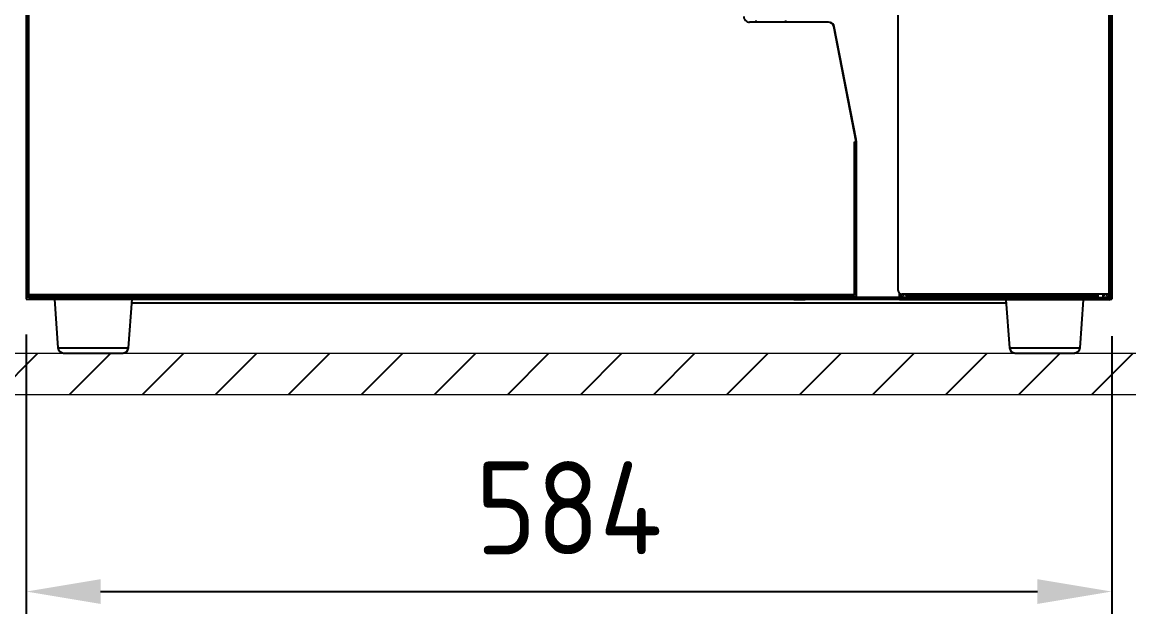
# Model space of a CAD drawing. Header units: millimetres. Extents: x 0 to 4395, y 0 to 3090.
# Drawn here: x 1964 to 2560, y 703 to 1021 of the extents above; entities that cross this region are included whole.
import ezdxf

# ---------------------------------------------------------------- set-up
doc = ezdxf.new("R2010")
doc.units = ezdxf.units.MM
doc.header["$LTSCALE"] = 10
doc.header["$PDSIZE"] = -1
doc.linetypes.add('HIDDEN', pattern=[1.905, 1.27, -0.635])
doc.layers.add('D', color=102, linetype='Continuous')
doc.layers.add('H', color=2, linetype='HIDDEN')
doc.layers.add('S', color=4, linetype='Continuous', lineweight=15)
doc.styles.add('STU25', font='isocp2.shx')
doc.dimstyles.new('STU25', dxfattribs={"dimscale": 20, "dimtxt": 2.5, "dimasz": 2, "dimexe": 0.6, "dimexo": 1, "dimgap": 1, "dimtad": 1, "dimdsep": 46, "dimtxsty": 'STU25', "dimcen": 2, "dimazin": 2, "dimtfac": 1, "dimtmove": 0, "dimatfit": 3, "dimfxl": 0, "dimtolj": 1, "dimtzin": 0, "dimarcsym": 0})

# ---------------------------------------------------------------- blocks, each defined once
blk = doc.blocks.new('*D6')
at = {"layer": 'D', "color": 0, "lineweight": -2}
for p, q in [((1966.34, 853.33), (1966.34, 703.01)), ((2550.34, 852.32), (2550.34, 703.01)), ((2006.34, 715.01), (2510.34, 715.01))]:
    blk.add_line(p, q, dxfattribs=at)
at = {"layer": 'D', "color": 0}
for points in [[(2006.34, 721.68), (2006.34, 708.35), (1966.34, 715.01)], [(2510.34, 708.35), (2510.34, 721.68), (2550.34, 715.01)]]:
    blk.add_solid(points, dxfattribs=at)
at = {"layer": 'Defpoints', "color": 0}
for p in [(1966.34, 873.33), (2550.34, 872.32), (2550.34, 715.01)]:
    blk.add_point(p, dxfattribs=at)
at = {"layer": 'D', "color": 0, "insert": (2258.34, 760.01), "char_height": 50, "attachment_point": 5, "style": 'STU25'}
blk.add_mtext('\\A1;584', dxfattribs=at)
blk = doc.blocks.new('*D7')
at = {"layer": 'D', "color": 0, "lineweight": -2}
for p, q in [((2570.34, 1323.32), (2785.89, 1323.32)), ((2773.89, 883.32), (2773.89, 1283.32)), ((2670.34, 843.32), (2785.89, 843.32))]:
    blk.add_line(p, q, dxfattribs=at)
at = {"layer": 'D', "color": 0}
for points in [[(2780.56, 1283.32), (2767.22, 1283.32), (2773.89, 1323.32)], [(2767.22, 883.32), (2780.56, 883.32), (2773.89, 843.32)]]:
    blk.add_solid(points, dxfattribs=at)
at = {"layer": 'Defpoints', "color": 0}
for p in [(2550.34, 1323.32), (2773.89, 1323.32), (2650.34, 843.32)]:
    blk.add_point(p, dxfattribs=at)
at = {"layer": 'D', "color": 0, "insert": (2728.89, 1083.32), "char_height": 50, "attachment_point": 5, "rotation": 90, "style": 'STU25'}
blk.add_mtext('\\A1;480', dxfattribs=at)

msp = doc.modelspace()

# ---------------------------------------------------------------- hatches: boundary and pattern name
at = {"layer": 'H', "ltscale": 5}
h = msp.add_hatch(dxfattribs=at)
h.set_pattern_fill('ANSI31', color=256, scale=222.222222, style=0)
h.set_pattern_definition([(45, (193648.706, 13660.715), (-19.641855, 19.641855), [])])
h.paths.add_polyline_path([(1744.041, 821.098), (1744.041, 1445.54), (2672.563, 1445.54), (2672.563, 821.098)])
h.paths.add_polyline_path([(1766.263, 1423.32), (1766.263, 843.32), (2650.341, 843.32), (2650.341, 1423.32)], flags=16)

# ---------------------------------------------------------------- linework, layer by layer
at = {"color": 7, "linetype": 'Continuous', "lineweight": 25}
for p, q in [((1966.341, 1322.22), (1966.341, 873.33)), ((2550.341, 873.33), (2550.341, 1322.22)), ((1966.425, 1320.312), (1966.425, 874.832)), ((1967.433, 1320.312), (1967.433, 874.832)), ((2550.345, 873.32), (2550.345, 1307.27)), ((2550.347, 1308.32), (2550.347, 873.32)), ((2549.903, 875.02), (2549.903, 1084.12)), ((2549.941, 1084.12), (2549.941, 873.12)), ((2435.417, 877.02), (2435.417, 1064.52)), ((2435.432, 877.02), (2435.432, 1064.52)), ((2397.922, 1021.322), (2355.422, 1021.322)), ((2358.925, 1022.272), (2358.925, 1021.322)), ((2374.925, 1021.322), (2374.925, 1022.272)), ((2397.924, 1021.322), (2397.922, 1021.322)), ((2400.869, 1018.895), (2400.867, 1018.895)), ((2412.922, 956.876), (2400.867, 1018.895)), ((2412.924, 956.876), (2400.869, 1018.895)), ((2400.897, 1018.847), (2412.892, 957.137)), ((2401.04, 1018.847), (2400.897, 1018.847)), ((2412.836, 958.162), (2401.04, 1018.847)), ((2411.912, 874.832), (2411.912, 956.876)), ((2411.912, 956.876), (2412.922, 956.876)), ((2413.035, 957.137), (2412.836, 958.162)), ((2412.923, 956.876), (2412.892, 957.137)), ((2413.035, 957.137), (2412.892, 957.137)), ((2412.924, 956.876), (2412.922, 956.876)), ((2412.924, 956.876), (2412.924, 956.876)), ((2412.924, 956.805), (2412.924, 956.876)), ((2412.924, 874.832), (2412.924, 956.805)), ((2413.067, 956.805), (2412.924, 956.805)), ((2413.067, 955.761), (2413.067, 956.805)), ((2413.067, 874.832), (2413.067, 955.761)), ((2550.345, 934.582), (2550.345, 940.059)), ((2435.417, 877.02), (2435.432, 877.02)), ((2435.941, 875.67), (2435.941, 873.12)), ((1968.078, 873.33), (1966.341, 873.33)), ((1966.341, 873.32), (1966.341, 872.32)), ((1968.078, 873.32), (1966.341, 873.32)), ((1966.341, 872.32), (1968.078, 872.32)), ((1966.345, 873.32), (1966.345, 873.33)), ((1966.423, 874.832), (1967.433, 874.832)), ((1966.425, 873.822), (2412.924, 873.822)), ((1967.433, 874.832), (2411.912, 874.832)), ((1968.078, 873.33), (1968.078, 872.32)), ((1968.078, 872.32), (2436.141, 872.32)), ((1981.422, 872.32), (1983.388, 846.096)), ((2021.305, 846.096), (2023.272, 872.32)), ((2023.122, 870.32), (2493.572, 870.32)), ((2379.347, 872.32), (2379.347, 872.12)), ((2379.347, 872.12), (2382.347, 872.12)), ((2382.347, 872.12), (2385.347, 872.12)), ((2385.347, 872.12), (2385.347, 872.32)), ((2412.922, 874.832), (2411.912, 874.832)), ((2412.924, 874.832), (2412.922, 874.832)), ((2412.924, 874.832), (2412.924, 874.832)), ((2412.924, 874.832), (2413.067, 874.832)), ((2412.924, 874.822), (2412.924, 873.822)), ((2413.067, 874.822), (2412.924, 874.822)), ((2413.067, 873.822), (2412.924, 873.822)), ((2413.067, 873.822), (2413.067, 874.822)), ((2436.941, 873.12), (2435.941, 873.12)), ((2437.112, 873.12), (2436.141, 873.02)), ((2436.141, 872.02), (2436.141, 873.02)), ((2546.841, 873.02), (2436.141, 873.02)), ((2546.841, 872.02), (2436.141, 872.02)), ((2436.941, 875.078), (2436.941, 873.12)), ((2437.041, 873.191), (2438.834, 874.984)), ((2438.907, 874.915), (2437.112, 873.12)), ((2437.432, 875.02), (2437.416, 875.02)), ((2548.908, 875.02), (2437.432, 875.02)), ((2449.941, 874.12), (2440.941, 874.12)), ((2449.941, 874.12), (2449.941, 875.02)), ((2449.941, 874.12), (2535.941, 874.12)), ((2456.441, 874.12), (2456.441, 873.02)), ((2459.441, 873.02), (2459.441, 874.12)), ((2493.444, 872.02), (2495.388, 846.096)), ((2526.441, 874.12), (2526.441, 873.02)), ((2529.441, 873.02), (2529.441, 874.12)), ((2533.305, 846.096), (2535.249, 872.02)), ((2535.941, 875.02), (2535.941, 874.12)), ((2542.841, 874.12), (2535.941, 874.12)), ((2542.841, 875.02), (2542.841, 873.02)), ((2545.841, 873.02), (2545.841, 875.02)), ((2546.841, 872.02), (2546.841, 873.02)), ((2546.841, 873.02), (2548.841, 873.02)), ((2548.841, 872.02), (2546.841, 872.02)), ((2548.77, 873.12), (2546.975, 874.915)), ((2547.048, 874.984), (2548.841, 873.191)), ((2548.841, 873.02), (2548.841, 872.02)), ((2549.903, 875.02), (2548.908, 875.02)), ((2548.941, 875.02), (2548.941, 873.12)), ((2549.941, 873.12), (2548.941, 873.12)), ((2549.596, 872.32), (2550.341, 872.32)), ((2550.341, 873.33), (2549.941, 873.33)), ((2550.341, 873.32), (2549.941, 873.32)), ((2550.341, 873.32), (2550.345, 873.32)), ((2550.341, 873.32), (2550.341, 872.32)), ((2550.345, 873.32), (2550.346, 873.32)), ((2550.346, 874.87), (2550.346, 873.32)), ((2550.346, 874.37), (2550.346, 874.87)), ((2550.346, 874.87), (2550.346, 874.37)), ((2550.346, 873.32), (2550.346, 874.87)), ((2550.346, 874.37), (2550.346, 874.37)), ((2550.346, 874.329), (2550.346, 874.37)), ((2550.346, 873.32), (2550.347, 873.32)), ((2550.346, 873.32), (2550.346, 873.32))]:
    msp.add_line(p, q, dxfattribs=at)
at = {"color": 8, "linetype": 'Continuous', "lineweight": 25}
for p, q in [((2548.908, 875.02), (2548.908, 1084.12)), ((2400.879, 1018.844), (2400.897, 1018.847)), ((2412.874, 957.133), (2412.892, 957.137)), ((1968.078, 873.822), (1968.078, 873.33)), ((1968.078, 873.33), (2435.941, 873.33)), ((2437.041, 873.191), (2437.041, 875.056)), ((2456.441, 873.12), (2437.112, 873.12)), ((2437.18, 873.33), (2437.322, 873.33)), ((2526.441, 873.12), (2459.441, 873.12)), ((2542.841, 873.12), (2529.441, 873.12)), ((2548.77, 873.12), (2545.841, 873.12)), ((2548.56, 873.33), (2548.702, 873.33)), ((2548.841, 875.02), (2548.841, 873.191)), ((1983.388, 846.096), (1991.409, 846.096)), ((1991.409, 846.096), (2021.305, 846.096)), ((2495.388, 846.096), (2526.729, 846.096)), ((2526.729, 846.096), (2533.305, 846.096))]:
    msp.add_line(p, q, dxfattribs=at)
at = {"color": 7, "linetype": 'Continuous', "lineweight": 25}
for centre, radius, start, end in [((2355.424, 1024.322), 3, 180.000006, 270.000136), ((2397.922, 1018.322), 3, 10.999721, 89.999978), ((2397.924, 1018.322), 3, 11.000147, 89.999836), ((2398.095, 1018.275), 3, 11.000388, 76.193282), ((2397.952, 1018.275), 3, 10.998717, 31.039075), ((2411.331, 956.806), 1.736, 359.997357, 11.002218), ((2437.416, 877.02), 2, 179.995995, 269.996748), ((2437.432, 877.02), 2, 179.995995, 269.996748), ((2104.953, 874.577), 138.53, 179.89426, 180.311997), ((2552.871, 874.583), 139.949, 179.89807, 180.311569), ((2414.029, 874.829), 1.105, 179.825615, 180.344908), ((2440.941, 877.12), 3, 225.395548, 270), ((2544.941, 877.12), 3, 287.457603, 314.604452), ((2548.841, 873.12), 1.1, 270, 0), ((2548.841, 873.12), 0.1, 270, 0), ((1986.38, 846.32), 3, 184.289153, 270), ((2018.313, 846.32), 3, 270, 355.710847), ((2498.38, 846.32), 3, 184.289153, 270), ((2530.313, 846.32), 3, 270, 355.710847)]:
    msp.add_arc(centre, radius, start, end, dxfattribs=at)
for points, knots in [([(2436.941, 873.12), (2436.943, 873.126), (2436.946, 873.138), (2436.969, 873.156), (2437.002, 873.173), (2437.028, 873.185), (2437.041, 873.191)], [0, 0, 0, 0, 0.2500508, 0.4999732, 0.7500055, 1, 1, 1, 1]), ([(2548.841, 873.02), (2548.835, 873.022), (2548.823, 873.025), (2548.806, 873.048), (2548.788, 873.081), (2548.776, 873.107), (2548.77, 873.12)], [0, 0, 0, 0, 0.2500447, 0.5000205, 0.7499962, 1, 1, 1, 1]), ([(2548.841, 873.191), (2548.854, 873.185), (2548.88, 873.173), (2548.913, 873.156), (2548.937, 873.138), (2548.94, 873.126), (2548.941, 873.12)], [0, 0, 0, 0, 0.2500038, 0.4999795, 0.7499553, 1, 1, 1, 1]), ([(1986.429, 843.32), (1986.454, 843.32), (1986.51, 843.32), (1987.399, 843.32), (1988.872, 843.32), (1990.793, 843.32), (1992.37, 843.32), (1993.135, 843.32)], [0, 0, 0, 0, 0.1783605, 0.3942221, 0.6055936, 0.8085325, 1, 1, 1, 1]), ([(1993.135, 843.32), (1993.961, 843.32), (1995.661, 843.32), (1998.604, 843.32), (2001.791, 843.32), (2005.075, 843.32), (2008.242, 843.32), (2011.103, 843.32), (2013.52, 843.32), (2015.459, 843.32), (2016.966, 843.32), (2017.939, 843.32), (2018.382, 843.32), (2018.28, 843.32), (2018.264, 843.32)], [0, 0, 0, 0, 0.0837364, 0.1724887, 0.2649313, 0.3593354, 0.4537388, 0.5461815, 0.6349336, 0.7186706, 0.8024075, 0.891159, 0.9836015, 1, 1, 1, 1]), ([(2498.458, 843.32), (2498.454, 843.32), (2498.445, 843.32), (2499.169, 843.32), (2500.445, 843.32), (2502.189, 843.32), (2504.341, 843.32), (2506.933, 843.32), (2509.924, 843.32), (2513.162, 843.32), (2516.452, 843.32), (2519.581, 843.32), (2522.415, 843.32), (2524.004, 843.32), (2524.775, 843.32)], [0, 0, 0, 0, 0.0581411, 0.1466606, 0.2316459, 0.3118296, 0.3920121, 0.4769975, 0.5655169, 0.6559149, 0.7463124, 0.8348314, 0.9198172, 1, 1, 1, 1]), ([(2524.775, 843.32), (2525.478, 843.32), (2526.926, 843.32), (2528.608, 843.32), (2529.778, 843.32), (2530.335, 843.32), (2530.256, 843.32), (2530.235, 843.32)], [0, 0, 0, 0, 0.2130614, 0.4388786, 0.6740901, 0.9142876, 1, 1, 1, 1])]:
    msp.add_open_spline(points, degree=3, knots=knots, dxfattribs=at)
at = {"layer": 'S', "linetype": 'Continuous'}
for p, q in [((1766.263, 843.32), (2650.341, 843.32)), ((1744.041, 821.098), (2672.563, 821.098))]:
    msp.add_line(p, q, dxfattribs=at)

# ---------------------------------------------------------------- dimensions: what is measured, and where the dimension line sits
at = {"layer": 'D'}
dim = msp.add_linear_dim(base=(2773.889, 1323.32), p1=(2650.341, 843.32), p2=(2550.341, 1323.32), angle=90, dimstyle='STU25', dxfattribs=at)
dim.commit()
dim.dimension.update_dxf_attribs({"geometry": '*D7', "text_midpoint": (2773.889, 1083.32), "dimtype": 160})
dim = msp.add_linear_dim(base=(2550.341, 715.013), p1=(1966.341, 873.33), p2=(2550.341, 872.32), dimstyle='STU25', dxfattribs=at)
dim.commit()
dim.dimension.update_dxf_attribs({"geometry": '*D6', "text_midpoint": (2258.341, 760.013)})

doc.saveas('drawing.dxf')
